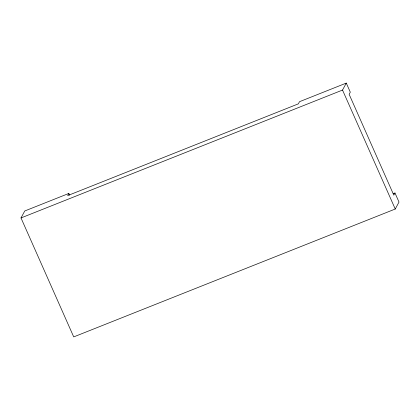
<?xml version="1.0" encoding="UTF-8"?>
<svg xmlns="http://www.w3.org/2000/svg" width="420" height="420" viewBox="0 0 420 420"><rect width="100%" height="100%" fill="white"/><g stroke="black" fill="none" stroke-linecap="round" stroke-linejoin="round"><path stroke-width="0.63" d="M393.157 193.709L394.979 192.985L399 202.052L395.246 209.024L73.721 336.908L21 217.948L24.754 210.977L68.843 193.441L69.599 195.137M68.843 193.441L67.683 195.594L298.342 103.856L299.502 101.698L346.28 83.092L350.301 92.164L349.141 94.316L393.818 195.143L394.979 192.985M21 217.948L342.526 90.064L346.28 83.092M342.526 90.064L395.246 209.024"/></g></svg>
